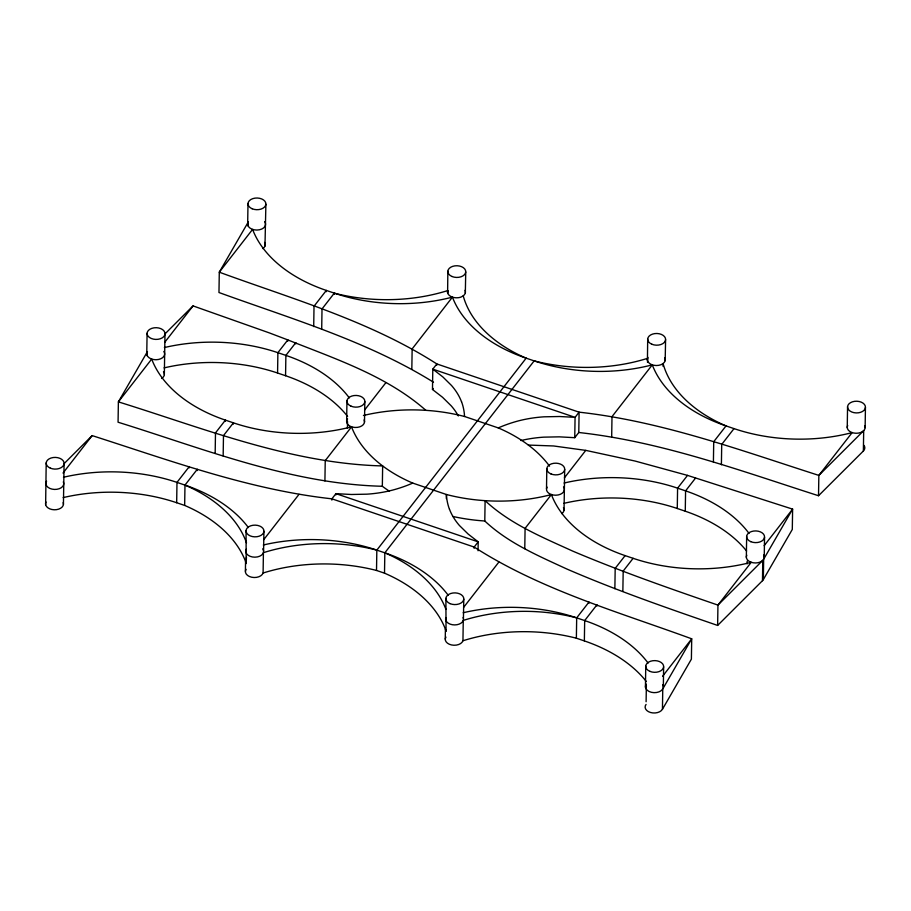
<?xml version="1.0" encoding="UTF-8"?>
<svg xmlns="http://www.w3.org/2000/svg" width="911" height="911" viewBox="0 0 911 911"><rect width="100%" height="100%" fill="white"/><g stroke="black" fill="none" stroke-linecap="round" stroke-linejoin="round"><path stroke-width="1.37" d="M447.608 292.795L447.848 271.227M46.199 462.879L45.63 504.66M647.425 360.255L647.698 338.96M246.05 530.623L246.198 563.59L246.437 557.156M445.9 598.356L446.048 631.334M546.509 488.763L546.805 468.664M645.443 687.156L645.751 666.1M63.428 504.443L64.089 463.631L92.148 435.606C170.756 460.761 249.386 489.731 331.9 498.829L474.164 547.055C540.758 589.804 617.977 611.828 691.711 638.816L691.392 659.154L662.445 709.27A8.951 5.853 0.9 0 1 650.465 712.47A8.951 5.853 0.9 0 1 646.07 704.431M146.762 353.81L147.092 333.187M147.275 355.825L147.343 351.76L118.384 401.876L118.066 422.214C204.371 448.975 290.928 484.003 382.335 486.269A141.865 92.694 0.9 0 0 389.225 491.097M164.982 333.927L164.344 374.603M246.175 563.157A141.865 92.694 0.9 0 0 184.66 505.423L176.666 502.724L176.985 482.386L189.283 466.58L189.26 467.844M184.66 505.423L184.979 485.096L197.277 469.29L197.254 470.554M215.167 453.234L215.486 432.896L225.416 420.13L233.41 422.841A141.865 92.694 0.9 0 0 351.532 426.815A141.865 92.694 0.9 0 0 412.774 483.103L446.413 494.502A141.865 92.694 0.9 0 0 551.394 494.559A141.865 92.694 0.9 0 0 625.117 555.608L633.111 558.318A141.865 92.694 0.9 0 0 751.245 562.292L717.948 605.098L717.629 625.436C666.829 607.933 616.007 590.305 566.676 568.942C538.048 555.699 508.042 542.922 484.789 520.99A141.865 92.694 0.9 0 1 453.04 516.503M223.161 455.944L223.48 435.606L233.41 422.841L233.387 424.105M225.393 421.394L225.416 420.13A141.865 92.694 0.9 0 1 151.681 359.082L118.384 401.876C204.69 428.637 291.247 463.665 382.654 465.931L382.335 486.269M247.667 224.106L247.997 203.483M248.179 226.133L248.236 222.056L219.289 272.184L218.97 292.522C291.691 318.907 367.315 341.124 433.488 382.199M245.401 571.402L245.56 561.233M264.976 246.072L265.887 204.235M246.084 569.341A8.951 5.853 0.9 0 0 251.652 577.221A8.951 5.853 0.9 0 0 263.097 573.008L263.416 552.67A141.865 92.694 0.9 0 1 376.835 550.119L384.829 552.829A141.865 92.694 0.9 0 1 448.258 595.327M347.603 416.418A141.865 92.694 0.9 0 0 285.564 375.731L277.57 373.02L277.889 352.682L287.819 339.917C335.555 358.968 386.685 375.844 425.892 410.349M285.564 375.731L285.883 355.392L295.813 342.627L295.79 343.891M287.796 341.181L287.819 339.917L269.223 332.857L193.052 305.902L165.028 333.859A8.951 5.853 0.9 0 1 151.26 338.459A8.951 5.853 0.9 0 1 151.875 328.336A8.951 5.853 0.9 0 1 164.993 333.87M313.703 326.571L314.022 306.233L326.32 290.427L334.679 293.262A141.865 92.694 0.9 0 0 452.437 297.123L453.587 297.441A9.417 6.149 0.9 0 0 456.958 297.783L458.404 297.681A8.506 5.557 0.9 0 0 461.262 296.94L463.221 295.836A8.951 5.853 0.9 0 0 465.043 290.313M321.697 329.281L322.016 308.943L334.314 293.137L334.291 294.412M326.297 291.702L326.32 290.427A141.865 92.694 0.9 0 1 252.586 229.378L219.289 272.184C293.023 299.172 370.242 321.196 436.836 363.945L579.1 412.171C661.614 421.269 740.244 450.239 818.852 475.394L863.696 430.664L863.366 451.002L818.522 495.732C739.926 470.566 661.295 441.607 578.781 432.497L574.75 437.69L559.286 436.847L543.742 437.155A95.894 62.665 0.9 0 0 520.887 440.548M324.92 480.962L325.238 460.624L351.532 426.815M331.877 500.105L331.9 498.829L335.931 493.648L351.407 494.491L366.951 494.172A95.894 62.654 0.9 0 0 392.755 490.061A112.713 73.643 0.9 0 0 412.751 483.081M335.92 494.912L335.931 493.648L478.195 541.863L478.059 550.756M346.635 421.873L346.954 400.92M347.433 428.409L347.535 421.634M446.026 630.902A141.865 92.694 0.9 0 0 384.51 573.167L376.516 570.457L376.835 550.119L526.171 358.171L534.165 360.881A141.865 92.694 0.9 0 0 652.287 364.855A141.865 92.694 0.9 0 0 726.021 425.904L734.015 428.614A141.865 92.694 0.9 0 0 852.149 432.6L818.852 475.394L818.522 495.732M384.51 573.167L384.829 552.829L534.165 360.881A141.865 92.694 0.9 0 0 647.584 358.33L647.516 362.396M411.829 369.251L412.148 348.913L452.437 297.123A141.865 92.694 0.9 0 0 526.171 358.171A141.865 92.694 0.9 0 1 463.221 295.836M458.335 415.94A96.054 62.768 0.9 0 0 451.184 405.805L442.541 397.276L432.474 389.475L432.805 369.137L436.836 363.945L436.813 365.22M447.688 293.285L447.734 290.575A141.865 92.694 0.9 0 1 334.679 293.262M446.344 498.568L446.413 494.502A112.713 73.643 0.9 0 0 449.442 509.295M445.251 639.146L445.411 628.977M445.946 637.074A8.951 5.853 0.9 0 0 451.503 644.954A8.951 5.853 0.9 0 0 462.947 640.752L463.266 620.414A141.865 92.694 0.9 0 1 576.686 617.863L584.68 620.573A141.865 92.694 0.9 0 1 648.108 663.06M474.141 548.32L474.164 547.055L478.195 541.863L468.152 534.062L459.474 525.545A96.054 62.768 0.9 0 1 449.51 509.295M484.789 520.99L485.107 500.651C509.989 523.95 542.193 537.183 572.78 551.132C620.334 571.277 669.13 588.324 717.948 605.098L762.792 560.367L762.473 580.694L717.629 625.436M524.77 548.707L525.089 528.369L551.394 494.559M564.046 510.08L564.695 469.404M574.75 437.69L575.069 417.352L579.1 412.171L578.781 432.497M646.4 681.599A141.865 92.694 0.9 0 0 584.361 640.911L576.367 638.201L576.686 617.863L588.984 602.057L588.962 603.321M584.361 640.911L584.68 620.573L596.978 604.767L596.956 606.031M611.68 436.984L611.998 416.646L652.287 364.855M614.868 588.711L615.187 568.373L625.117 555.608M622.862 591.421L623.181 571.083L633.111 558.318M646.104 701.721L646.366 685.448M663.037 366.29L663.083 363.58A141.865 92.694 0.9 0 0 726.021 425.904L713.723 441.71L713.404 462.048M662.445 709.27L662.764 688.944L691.711 638.816L662.582 676.269M663.333 686.894L663.641 666.841M746.599 551.007A141.865 92.694 0.9 0 0 685.266 511.208L677.272 508.497L677.59 488.159L687.52 475.394L792.616 509.124L792.297 529.45L763.338 579.578A8.951 5.853 0.9 0 1 762.473 580.694M685.266 511.208L685.584 490.87L695.514 478.104M721.398 464.758L721.717 444.42L734.015 428.614M746.337 557.35L746.656 536.397M747.134 563.886L747.179 561.176M763.338 579.578L763.657 559.24L792.616 509.124L764.17 545.678M764.238 557.19L764.545 537.148M847.241 427.658L847.56 406.705M865.131 427.692L865.439 407.445A8.951 5.853 0.9 0 0 852.332 401.853A8.951 5.853 0.9 0 0 851.717 411.977A8.951 5.853 0.9 0 0 865.45 407.388M364.491 422.237L364.833 401.671M263.575 550.745L263.939 531.364A8.951 5.853 0.9 0 0 250.821 525.772A8.951 5.853 0.9 0 0 250.218 535.896A8.951 5.853 0.9 0 0 263.939 531.307M465.327 292.898L465.737 271.968M463.426 618.478L463.79 599.108M665.178 360.631L665.588 339.712M447.734 290.575L447.517 292.272A8.506 5.557 0.9 0 0 448.28 294.242L448.986 295.073A9.417 6.149 0.9 0 0 451.378 296.69L452.437 297.123M63.018 473.048L92.148 435.606M164.618 342.456L193.052 305.902M263.746 539.665L299.002 494.354M364.537 410.098L385.911 382.631M432.474 389.475L433.237 388.496M463.597 607.409L498.852 562.087M564.399 477.842L585.762 450.376L635.115 461.057L687.52 475.394M528.346 445.069L553.615 445.969L585.762 450.376M363.432 415.484A141.865 92.694 0.9 0 1 464.587 416.498L498.226 427.897A141.865 92.694 0.9 0 1 549.549 466.159M248.396 527.583A141.865 92.694 0.9 0 0 184.979 485.096L176.985 482.386A141.865 92.694 0.9 0 0 63.463 477.262M664.688 357.659A8.951 5.853 0.9 0 1 656.239 365.527A8.951 5.853 0.9 0 1 648.028 357.397M864.755 425.813A8.951 5.853 0.9 0 1 856.055 433.26A8.951 5.853 0.9 0 1 847.674 425.505M863.981 445.354A8.951 5.853 0.9 0 1 863.366 451.002M264.645 221.669A8.951 5.853 0.9 0 1 256.913 230.05A8.951 5.853 0.9 0 1 248.361 221.863M264.589 242.383A8.951 5.853 0.9 0 1 262.835 248.589M164.048 367.896A141.865 92.694 0.9 0 1 277.57 373.02M164.367 347.558A141.865 92.694 0.9 0 1 277.889 352.682L285.883 355.392A141.865 92.694 0.9 0 1 349.3 397.891M461.558 401.694A112.713 73.643 0.9 0 1 464.542 416.498M461.49 401.705A95.894 62.654 0.9 0 0 451.503 385.478L442.86 376.938L432.805 369.137L575.069 417.352L559.605 416.509L544.061 416.817A96.054 62.768 0.9 0 0 518.234 420.939A112.713 73.643 0.9 0 0 498.249 427.919M364.081 419.88A8.951 5.853 0.9 0 1 354.903 427.464A8.951 5.853 0.9 0 1 347.581 418.923M564.068 483.035A141.865 92.694 0.9 0 1 677.59 488.159L685.584 490.87A141.865 92.694 0.9 0 1 749.001 533.368M763.6 555.015A8.951 5.853 0.9 0 1 755.561 562.964A8.951 5.853 0.9 0 1 746.769 555.198M563.51 486.918A8.951 5.853 0.9 0 1 555.733 495.22A8.951 5.853 0.9 0 1 547.101 487.134M563.75 503.373A141.865 92.694 0.9 0 1 677.272 508.497M563.442 507.655A8.951 5.853 0.9 0 1 561.825 513.633M163.798 351.441A8.951 5.853 0.9 0 1 155.952 359.743A8.951 5.853 0.9 0 1 147.457 351.566M163.479 371.779A8.951 5.853 0.9 0 1 161.668 378.464M184.979 485.096A141.865 92.694 0.9 0 1 246.494 542.831M63.144 497.6A141.865 92.694 0.9 0 1 176.666 502.724M263.313 544.994A141.865 92.694 0.9 0 1 376.835 550.119M262.71 548.821A8.951 5.853 0.9 0 1 254.955 557.179A8.951 5.853 0.9 0 1 246.414 549.003M263.097 573.008A141.865 92.694 0.9 0 1 376.516 570.457M63.326 481.839A8.951 5.853 0.9 0 1 54.466 489.435A8.951 5.853 0.9 0 1 46.563 481.259M63.189 502.576A8.951 5.853 0.9 0 1 54.148 509.773A8.951 5.853 0.9 0 1 46.017 501.984M384.829 552.829A141.865 92.694 0.9 0 1 445.935 609.413M463.175 612.739A141.865 92.694 0.9 0 1 576.686 617.863M462.947 640.752A141.865 92.694 0.9 0 1 576.367 638.201M662.696 684.708A8.951 5.853 0.9 0 1 653.984 692.645A8.951 5.853 0.9 0 1 646.389 684.093M463.118 617.499A8.951 5.853 0.9 0 1 454.68 624.923A8.951 5.853 0.9 0 1 445.855 617.533M452.015 276.5A8.951 5.853 0.9 0 0 465.737 271.911A8.951 5.853 0.9 0 0 452.619 266.376A8.951 5.853 0.9 0 0 452.015 276.5M651.866 344.244A8.951 5.853 0.9 0 0 665.599 339.644A8.951 5.853 0.9 0 0 652.481 334.121A8.951 5.853 0.9 0 0 651.866 344.244M252.165 208.767A8.951 5.853 0.9 0 0 265.887 204.166A8.951 5.853 0.9 0 0 252.768 198.644A8.951 5.853 0.9 0 0 252.165 208.767M351.111 406.204A8.951 5.853 0.9 0 0 364.844 401.603A8.951 5.853 0.9 0 0 351.726 396.08A8.951 5.853 0.9 0 0 351.111 406.204M750.823 541.681A8.951 5.853 0.9 0 0 764.545 537.08A8.951 5.853 0.9 0 0 751.427 531.557A8.951 5.853 0.9 0 0 750.823 541.681M550.973 473.936A8.951 5.853 0.9 0 0 564.695 469.347A8.951 5.853 0.9 0 0 551.576 463.813A8.951 5.853 0.9 0 0 550.973 473.936M50.367 468.163A8.951 5.853 0.9 0 0 64.089 463.562A8.951 5.853 0.9 0 0 50.97 458.039A8.951 5.853 0.9 0 0 50.367 468.163M649.919 671.373A8.951 5.853 0.9 0 0 663.641 666.784A8.951 5.853 0.9 0 0 650.522 661.249A8.951 5.853 0.9 0 0 649.919 671.373M450.068 603.64A8.951 5.853 0.9 0 0 463.79 599.039A8.951 5.853 0.9 0 0 450.672 593.517A8.951 5.853 0.9 0 0 450.068 603.64"/></g></svg>
